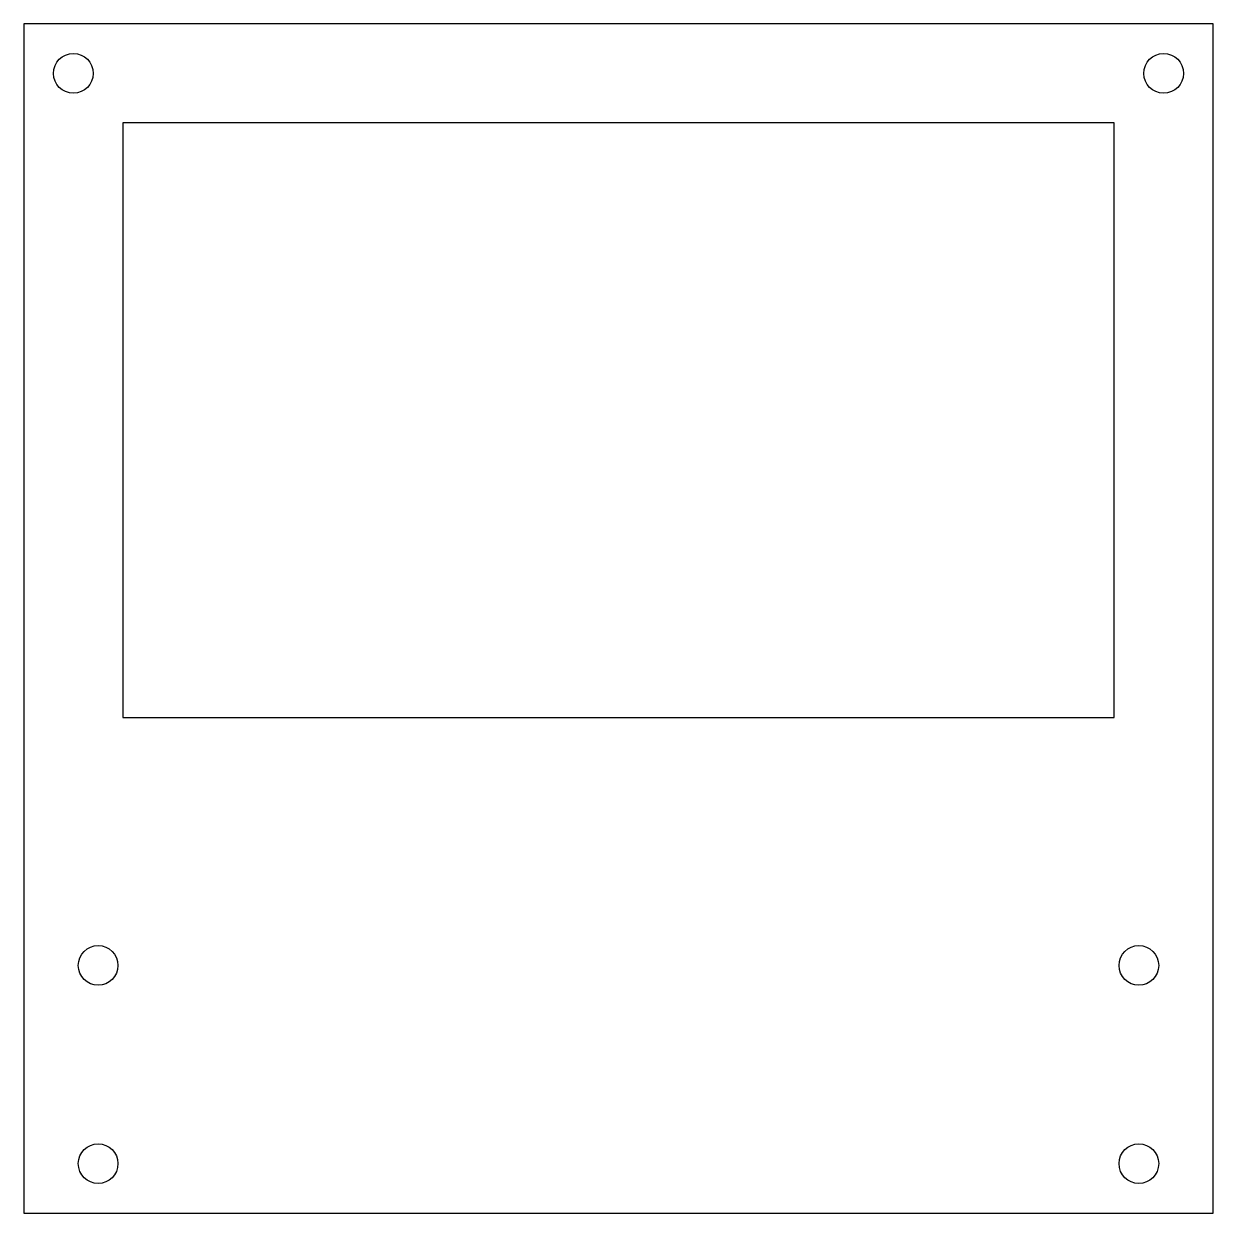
# Model space of a CAD drawing. Header units: millimetres. Extents: x 0 to 120, y 0 to 120.
import ezdxf

# ---------------------------------------------------------------- set-up
doc = ezdxf.new("R2010")
doc.units = ezdxf.units.MM
for name, color, linetype in [('Face', 7, 'CONTINUOUS'), ('Face001', 7, 'CONTINUOUS'), ('Face002', 7, 'CONTINUOUS'), ('Face003', 7, 'CONTINUOUS'), ('Face004', 7, 'CONTINUOUS'), ('Face005', 7, 'CONTINUOUS'), ('Face006', 7, 'CONTINUOUS'), ('Face007', 7, 'CONTINUOUS')]:
    doc.layers.add(name, color=color, linetype=linetype)

msp = doc.modelspace()

# ---------------------------------------------------------------- linework, layer by layer
at = {"layer": 'Face'}
for p, q in [((120, 120), (0, 120)), ((0, 120), (0, 0)), ((120, 0), (120, 120)), ((0, 0), (120, 0))]:
    msp.add_line(p, q, dxfattribs=at)
at = {"layer": 'Face001'}
for p, q in [((110, 110), (10, 110)), ((10, 110), (10, 50)), ((110, 50), (110, 110)), ((10, 50), (110, 50))]:
    msp.add_line(p, q, dxfattribs=at)
at = {"layer": 'Face002'}
msp.add_circle((5, 115), 2, dxfattribs=at)
at = {"layer": 'Face003'}
msp.add_circle((115, 115), 2, dxfattribs=at)
at = {"layer": 'Face004'}
msp.add_circle((7.5, 5), 2, dxfattribs=at)
at = {"layer": 'Face005'}
msp.add_circle((112.5, 5), 2, dxfattribs=at)
at = {"layer": 'Face006'}
msp.add_circle((7.5, 25), 2, dxfattribs=at)
at = {"layer": 'Face007'}
msp.add_circle((112.5, 25), 2, dxfattribs=at)

doc.saveas('drawing.dxf')
